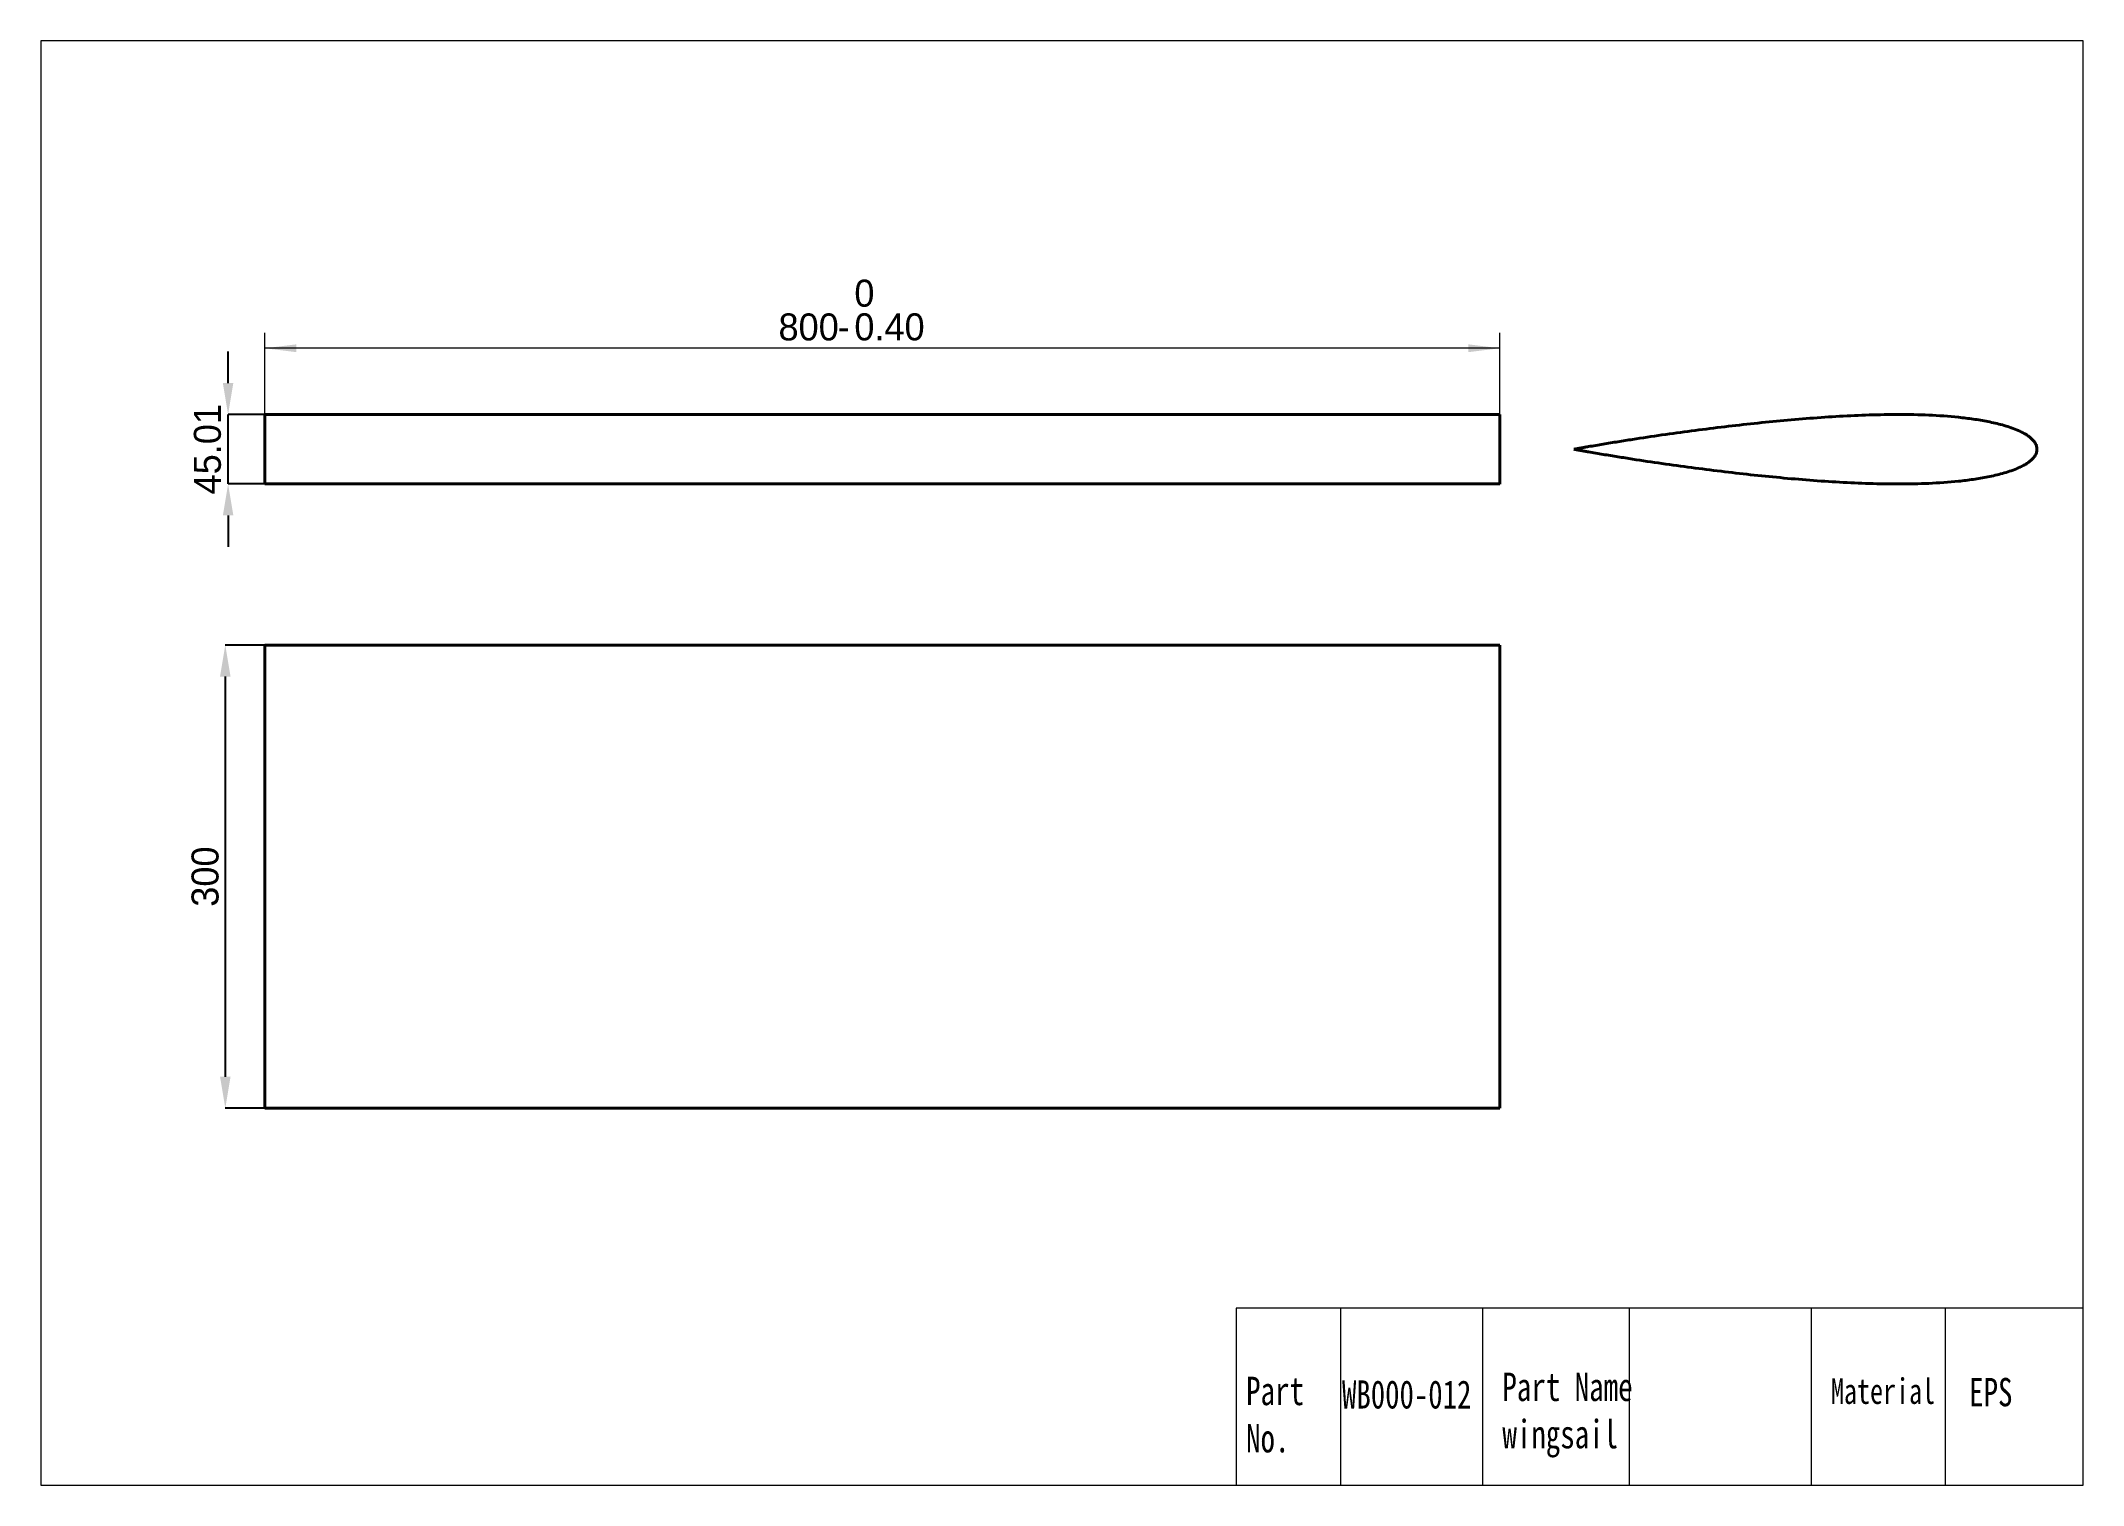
# Model space of a CAD drawing. Header units: millimetres. Extents: x 92 to 621, y 204 to 578.
import ezdxf

# ---------------------------------------------------------------- set-up
doc = ezdxf.new("R2010")
doc.units = ezdxf.units.MM
doc.header["$LTSCALE"] = 2
doc.layers.get('0').update_dxf_attribs({"lineweight": 18})
for name, color, linetype, lineweight in [('1轮廓实线层', 7, 'Continuous', 40), ('2细线层', 4, 'Continuous', 18), ('尺寸线层', 3, 'Continuous', 18)]:
    doc.layers.add(name, color=color, linetype=linetype, lineweight=lineweight)
doc.styles.add('SLDTEXTSTYLE0', font='')
doc.styles.get('SLDTEXTSTYLE0').set_extended_font_data('汉仪长仿宋体')
doc.dimstyles.new('SLDDIMSTYLE0', dxfattribs={"dimtxt": 7, "dimasz": 8.16, "dimexe": 0, "dimexo": 0.0625, "dimgap": 1.75, "dimtad": 1, "dimlfac": 2.5, "dimrnd": 1e-09, "dimzin": 12, "dimdsep": 46, "dimtxsty": 'SLDTEXTSTYLE0', "dimcen": 0.09, "dimdle": 16.32, "dimadec": 0, "dimazin": 3, "dimtfac": 1, "dimtmove": 0, "dimatfit": 0, "dimfxl": 1, "dimfrac": 2, "dimtolj": 1, "dimarcsym": 0})
doc.dimstyles.new('SLDDIMSTYLE1', dxfattribs={"dimtxt": 7, "dimasz": 8.16, "dimexe": 0, "dimexo": 0.0625, "dimgap": 1.75, "dimtad": 1, "dimlfac": 2.5, "dimrnd": 1e-09, "dimzin": 12, "dimdsep": 46, "dimtxsty": 'SLDTEXTSTYLE0', "dimcen": 0.09, "dimdle": 16.32, "dimadec": 0, "dimazin": 3, "dimtfac": 1, "dimtofl": 0, "dimtmove": 0, "dimatfit": 3, "dimfxl": 1, "dimfrac": 2, "dimtolj": 1, "dimarcsym": 0})
doc.dimstyles.new('SLDDIMSTYLE2', dxfattribs={"dimtxt": 7, "dimasz": 8.16, "dimexe": 0, "dimexo": 0.0625, "dimgap": 1.75, "dimtad": 1, "dimlfac": 2.5, "dimrnd": 1e-09, "dimzin": 12, "dimdsep": 46, "dimtxsty": 'SLDTEXTSTYLE0', "dimcen": 0.09, "dimdle": 16.32, "dimadec": 0, "dimazin": 3, "dimtfac": 1, "dimtofl": 0, "dimtmove": 0, "dimatfit": 3, "dimfxl": 1, "dimfrac": 2, "dimtolj": 1, "dimarcsym": 0})

# ---------------------------------------------------------------- blocks, each defined once
blk = doc.blocks.new('*X3')
at = {"layer": '2细线层', "linetype": 'Continuous'}
for points in [[(139.04, 489.5), (141.76, 489.5), (140.4, 481.34)], [(139.04, 455.18), (141.76, 455.18), (140.4, 463.34)]]:
    blk.add_hatch(color=0, dxfattribs=at).paths.add_polyline_path(points, flags=0)
at = {"layer": '2细线层', "color": 0, "linetype": 'Continuous', "lineweight": -2}
for p, q in [((140.4, 489.5), (140.4, 497.66)), ((149.87, 481.34), (140.4, 481.34)), ((140.4, 463.34), (140.4, 481.34)), ((149.87, 463.34), (140.4, 463.34)), ((140.4, 455.18), (140.4, 447.02))]:
    blk.add_line(p, q, dxfattribs=at)
at = {"layer": '2细线层', "color": 0, "linetype": 'Continuous', "lineweight": 0, "insert": (131.52, 472.34), "char_height": 7, "width": 31.1801, "attachment_point": 2, "rotation": 90, "style": 'SLDTEXTSTYLE0'}
blk.add_mtext('45.01', dxfattribs=at)
blk = doc.blocks.new('*X4')
at = {"layer": '2细线层', "linetype": 'Continuous', "lineweight": 0}
for points in [[(149.93, 498.5), (158.09, 497.49), (158.09, 499.52)], [(469.93, 498.5), (461.77, 499.52), (461.77, 497.49)]]:
    blk.add_hatch(color=4, dxfattribs=at).paths.add_polyline_path(points, flags=0)
at = {"layer": '2细线层', "color": 4, "linetype": 'Continuous', "lineweight": 0}
for p, q in [((149.93, 481.34), (149.93, 502.5)), ((469.93, 498.5), (149.93, 498.5)), ((469.93, 481.34), (469.93, 502.5))]:
    blk.add_line(p, q, dxfattribs=at)
at = {"layer": '2细线层', "color": 4, "linetype": 'Continuous', "lineweight": 0, "char_height": 7, "attachment_point": 1, "style": 'SLDTEXTSTYLE0'}
for s, insert, width in [('0', (302.67, 516.27), 4.8864), ('800', (283.02, 507.53), 19.0997), ('-', (298.35, 507.55), 8.4349), ('0.40', (302.67, 507.55), 25.9834)]:
    blk.add_mtext(s, dxfattribs=dict(at, insert=insert, width=width))
blk = doc.blocks.new('*X5')
at = {"layer": '2细线层', "linetype": 'Continuous'}
for points in [[(138.31, 413.45), (141.03, 413.45), (139.67, 421.61)], [(138.31, 309.77), (141.03, 309.77), (139.67, 301.61)]]:
    blk.add_hatch(color=0, dxfattribs=at).paths.add_polyline_path(points, flags=0)
at = {"layer": '2细线层', "color": 0, "linetype": 'Continuous', "lineweight": -2}
for p, q in [((149.87, 421.61), (139.67, 421.61)), ((139.67, 413.45), (139.67, 309.77)), ((149.87, 301.61), (139.67, 301.61))]:
    blk.add_line(p, q, dxfattribs=at)
at = {"layer": '2细线层', "color": 0, "linetype": 'Continuous', "lineweight": 0, "insert": (130.92, 361.61), "char_height": 7, "width": 19.0803, "attachment_point": 2, "rotation": 90, "style": 'SLDTEXTSTYLE0'}
blk.add_mtext('300', dxfattribs=at)

msp = doc.modelspace()

# ---------------------------------------------------------------- linework, layer by layer
for p, q in [((621.0778, 578.1519), (91.8778, 578.1519)), ((91.8778, 578.1519), (91.8778, 203.9319)), ((621.0778, 203.9319), (621.0778, 578.1519)), ((621.0778, 249.7621), (401.6061, 249.7621)), ((401.6061, 249.7621), (401.6061, 203.9319)), ((428.6343, 249.7621), (428.6343, 203.9319)), ((465.4464, 249.7621), (465.4464, 203.9319)), ((503.4, 249.7621), (503.4, 203.9319)), ((550.6122, 249.7621), (550.6122, 203.9319)), ((585.2862, 249.7621), (585.2862, 203.9319)), ((621.0778, 203.9319), (621.0778, 249.7621)), ((91.8778, 203.9319), (621.0778, 203.9319)), ((419.8921, 203.9319), (621.0778, 203.9319))]:
    msp.add_line(p, q)
at = {"layer": '1轮廓实线层', "linetype": 'Continuous', "lineweight": 40}
for p, q in [((469.9308, 481.3367), (149.9308, 481.3367)), ((149.9308, 481.3353), (149.9308, 472.3367)), ((469.9308, 481.3353), (469.9308, 472.3367)), ((149.9308, 472.3367), (149.9308, 463.338)), ((469.9308, 472.3367), (469.9308, 463.3232)), ((149.9308, 463.3366), (469.9308, 463.3366)), ((469.9308, 421.6142), (149.9308, 421.6142)), ((149.9308, 421.6142), (149.9308, 301.6142)), ((469.9308, 421.6142), (469.9308, 301.6142)), ((149.9308, 301.6142), (469.9308, 301.6142))]:
    msp.add_line(p, q, dxfattribs=at)
for points in [[(489.1029, 472.3367), (489.2467, 472.3628), (489.5369, 472.4154), (489.8508, 472.472), (490.175, 472.5303), (490.3419, 472.5602), (490.6751, 472.6199), (490.8413, 472.6496), (491.3317, 472.7369), (491.6467, 472.7927), (492.2714, 472.9028), (492.5818, 472.9572), (493.5233, 473.1213), (494.1653, 473.2323), (495.4394, 473.4502), (496.0701, 473.557), (497.9644, 473.8745), (499.2403, 474.0843), (501.1429, 474.391), (501.7766, 474.4921), (503.0459, 474.6928), (503.6813, 474.7923), (506.8588, 475.2851), (509.4006, 475.664), (514.4918, 476.3941), (517.0386, 476.7449), (524.6866, 477.7549), (529.7918, 478.3724), (540.0174, 479.476), (545.1375, 479.9624), (552.8286, 480.5541), (555.394, 480.7281), (560.5284, 481.0187), (563.0972, 481.1353), (568.2372, 481.2961), (570.8084, 481.3403), (575.9509, 481.335), (578.5223, 481.2856), (583.6598, 481.0607), (586.2264, 480.8864), (590.0627, 480.4888), (591.3391, 480.3334), (593.884, 479.9654), (595.1524, 479.7529), (597.6741, 479.2512), (598.9281, 478.9628), (600.7861, 478.4469), (601.4016, 478.2608), (602.6209, 477.853), (603.2247, 477.6313), (604.4125, 477.1395), (604.9969, 476.8696), (605.8458, 476.4123), (606.124, 476.251), (606.6667, 475.9064), (606.9311, 475.723), (607.4385, 475.3284), (607.6815, 475.117), (608.1325, 474.6589), (608.3406, 474.412), (608.6973, 473.8773), (608.8456, 473.5889), (609.049, 472.9791), (609.1029, 472.6588), (609.1029, 472.3367)], [(489.1029, 472.3367), (489.2467, 472.3105), (489.5369, 472.2579), (489.8508, 472.2013), (490.175, 472.143), (490.3419, 472.1131), (490.6751, 472.0534), (490.8413, 472.0237), (491.3317, 471.9364), (491.6467, 471.8806), (492.2714, 471.7705), (492.5818, 471.7161), (493.5233, 471.552), (494.1653, 471.441), (495.4394, 471.2231), (496.0701, 471.1163), (497.9644, 470.7988), (499.2403, 470.589), (501.1429, 470.2823), (501.7766, 470.1812), (503.0459, 469.9805), (503.6813, 469.881), (506.8588, 469.3882), (509.4006, 469.0093), (514.4918, 468.2792), (517.0386, 467.9284), (524.6866, 466.9184), (529.7918, 466.3009), (540.0174, 465.1973), (545.1375, 464.7109), (552.8286, 464.1192), (555.394, 463.9452), (560.5284, 463.6546), (563.0972, 463.538), (568.2372, 463.3772), (570.8084, 463.333), (575.9509, 463.3383), (578.5223, 463.3877), (583.6598, 463.6126), (586.2264, 463.7869), (590.0627, 464.1845), (591.3391, 464.3399), (593.884, 464.7079), (595.1524, 464.9204), (597.6741, 465.4221), (598.9281, 465.7105), (600.7861, 466.2264), (601.4016, 466.4125), (602.6209, 466.8203), (603.2247, 467.042), (604.4125, 467.5338), (604.9969, 467.8037), (605.8458, 468.261), (606.124, 468.4223), (606.6667, 468.7669), (606.9311, 468.9503), (607.4385, 469.3449), (607.6815, 469.5563), (608.1325, 470.0144), (608.3406, 470.2613), (608.6973, 470.796), (608.8456, 471.0844), (609.049, 471.6942), (609.1029, 472.0145), (609.1029, 472.3367)]]:
    msp.add_open_spline(points, degree=3, knots=[0, 0, 0, 0, 0.4820943, 0.96418859, 0.96418859, 1.44628289, 1.44628289, 1.92837719, 1.92837719, 2.89256578, 2.89256578, 3.85675438, 3.85675438, 5.78513156, 5.78513156, 7.71350875, 7.71350875, 11.57026313, 11.57026313, 13.49864032, 13.49864032, 15.4270175, 15.4270175, 23.14052626, 23.14052626, 30.85403501, 30.85403501, 46.28105251, 46.28105251, 61.70807002, 61.70807002, 69.42157877, 69.42157877, 77.13508752, 77.13508752, 84.84859627, 84.84859627, 92.56210502, 92.56210502, 100.27561378, 100.27561378, 104.13236815, 104.13236815, 107.98912253, 107.98912253, 111.8458769, 111.8458769, 113.77425409, 113.77425409, 115.70263128, 115.70263128, 117.63100847, 117.63100847, 118.59519706, 118.59519706, 119.55938566, 119.55938566, 120.52357425, 120.52357425, 121.48776284, 121.48776284, 122.45195144, 122.45195144, 123.41614003, 123.41614003, 123.41614003, 123.41614003], dxfattribs=at)

# ---------------------------------------------------------------- texts
at = {"attachment_point": 1}
for s, width, gutter_width, heights, insert, char_height in [('{\\fHYSWLongFangSong|b1|i0|c134|p2;Part Name   wingsail}', 68.540777, 35, [0], (470.5885, 233.0809), 7.35), ('{\\fHYSWLongFangSong|b1|i0|c134|p2;Part No.}', 24.366564, 17.5, [3.5], (404.1768, 232.0177), 7.35), ('{\\fHYSWLongFangSong|b1|i0|c134|p2;Material}', 24.366564, 17.5, [3.5], (555.7247, 231.6042), 6.615)]:
    msp.add_mtext_dynamic_manual_height_columns(s, width=width, gutter_width=gutter_width, heights=heights, dxfattribs=dict(at, insert=insert, char_height=char_height))
at = {"layer": '尺寸线层', "attachment_point": 1}
for s, insert, char_height, width in [('{\\fhyswlongfangsong|b1|i0|c134|p2;\\C7;WB000-012}', (429.038, 231.0883), 7.3, 27.080555), ('{\\fhyswlongfangsong|b1|i0|c134|p2;\\C7;EPS}', (591.5213, 231.7084), 7.35, 21.91251)]:
    msp.add_mtext(s, dxfattribs=dict(at, insert=insert, char_height=char_height, width=width))

# ---------------------------------------------------------------- dimensions: what is measured, and where the dimension line sits
at = {"layer": '2细线层', "color": 4, "linetype": 'Continuous', "lineweight": 0}
dim = msp.add_linear_dim(base=(149.9308, 498.502), p1=(469.9308, 481.3377), p2=(149.9308, 481.3377), dimstyle='SLDDIMSTYLE1', override={"dimsah": 1, "dimtol": 1, "dimtp": 0, "dimtm": 0.4, "dimtzin": 0}, dxfattribs=at)
dim.commit()
dim.dimension.update_dxf_attribs({"geometry": '*X4', "text_midpoint": (298.984, 498.502), "dimtype": 160})
for base, p1, p2, dimstyle, picture, middle in [((140.3979, 481.3377), (149.9308, 463.3356), (149.9308, 481.3377), 'SLDDIMSTYLE0', '*X3', (140.3979, 472.3367)), ((139.6738, 301.6142), (149.9308, 421.6142), (149.9308, 301.6142), 'SLDDIMSTYLE2', '*X5', (139.6738, 361.6142))]:
    dim = msp.add_linear_dim(base=base, p1=p1, p2=p2, angle=90, dimstyle=dimstyle, override={"dimsah": 1, "dimtzin": 12}, dxfattribs=at)
    dim.commit()
    dim.dimension.update_dxf_attribs({"geometry": picture, "text_midpoint": middle, "dimtype": 160})

doc.saveas('drawing.dxf')
